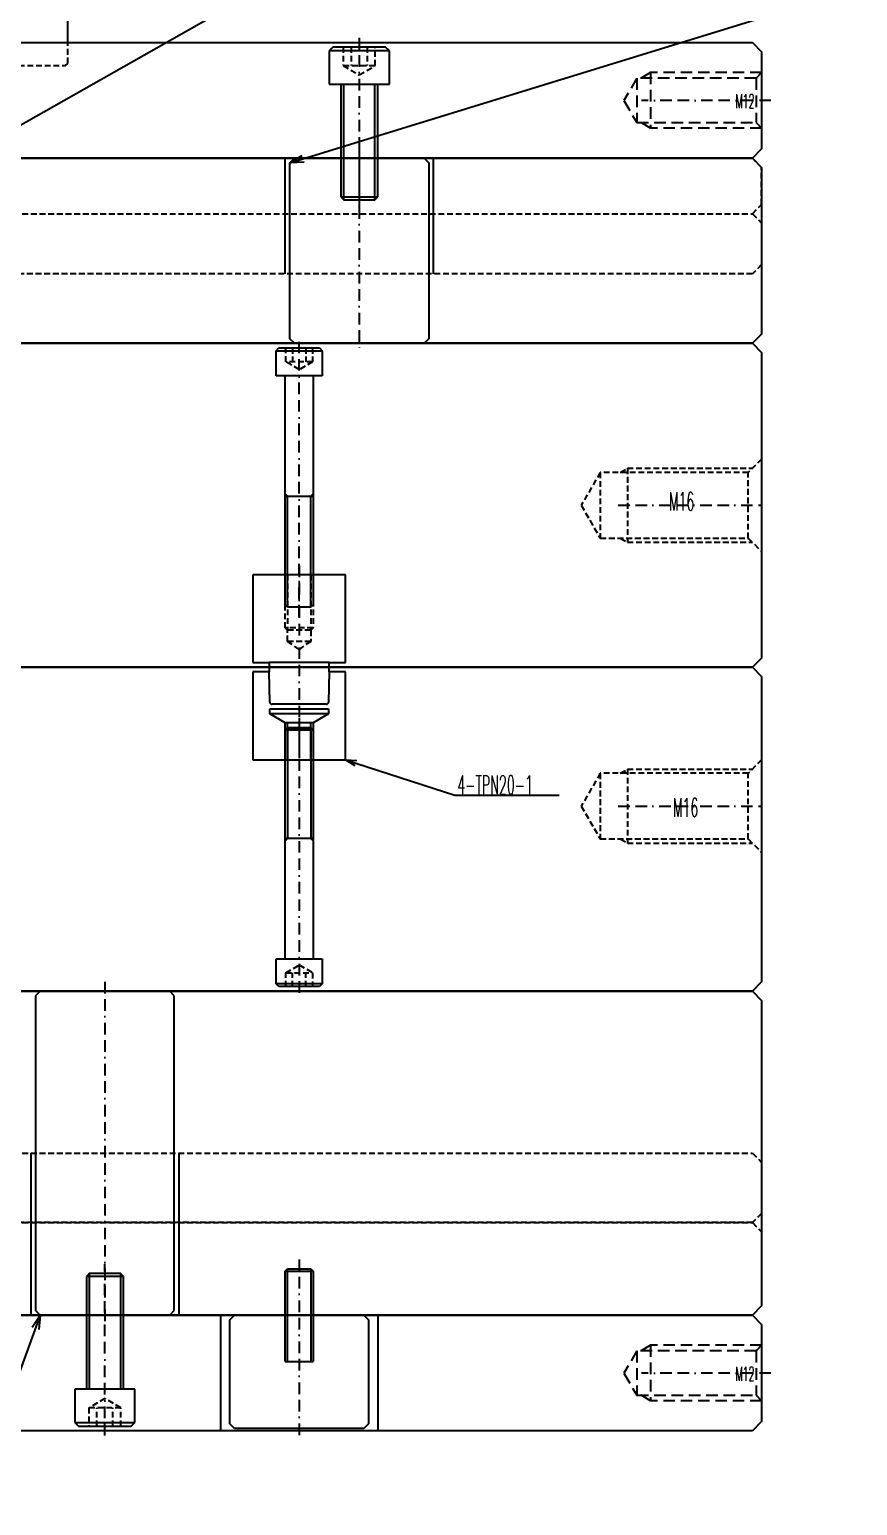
# Model space of a CAD drawing. Extents: x -430 to 437, y -440 to 538.
# Drawn here: x 258 to 437.1, y 56.3 to 375.2 of the extents above; entities that cross this region are included whole.
import ezdxf

# ---------------------------------------------------------------- set-up
doc = ezdxf.new("R2010")
doc.units = 0
for name, pattern in [('BORDER', [8.75, 2.5, -1.25, 2.5, -1.25, 0, -1.25]), ('DASHED', [3.75, 2.5, -1.25]), ('HIDDEN', [1.875, 1.25, -0.625])]:
    doc.linetypes.add(name, pattern=pattern)
for name, color, linetype in [('1', 7, 'CONTINUOUS'), ('102', 7, 'CONTINUOUS'), ('103', 7, 'CONTINUOUS'), ('12', 7, 'CONTINUOUS'), ('13', 7, 'CONTINUOUS'), ('15', 7, 'CONTINUOUS'), ('21', 7, 'CONTINUOUS')]:
    doc.layers.add(name, color=color, linetype=linetype)
doc.styles.add('EXCESS_STANDARD', font='txt', dxfattribs={"height": 0.2, "bigfont": 'BIGFONT'})

msp = doc.modelspace()

# ---------------------------------------------------------------- linework, layer by layer
at = {"layer": '1', "color": 7, "linetype": 'CONTINUOUS'}
for p, q in [((266.3318, 372.4258), (266.3318, 380.6937)), ((181.3318, 372.4258), (414.3318, 372.4258)), ((414.3318, 372.4258), (416.3318, 370.4258)), ((416.3318, 370.4258), (416.3318, 349.4258)), ((416.3318, 349.4258), (414.3318, 347.4258)), ((414.3318, 347.4258), (18.3318, 347.4258)), ((18.3318, 347.4258), (414.3318, 347.4258)), ((313.3318, 322.4258), (313.3318, 347.4258)), ((314.3318, 346.4258), (315.3318, 347.4258)), ((314.3318, 308.4258), (314.3318, 346.4258)), ((315.3318, 347.4258), (343.3318, 347.4258)), ((343.3318, 347.4258), (344.3318, 346.4258)), ((344.3318, 346.4258), (344.3318, 308.4258)), ((345.3318, 347.4258), (345.3318, 322.4258)), ((414.3318, 347.4258), (416.3318, 345.4258)), ((416.3318, 345.4258), (416.3318, 309.4258)), ((416.3318, 309.4258), (414.3318, 307.4258)), ((414.3318, 307.4258), (18.3318, 307.4258)), ((18.3318, 307.4258), (414.3318, 307.4258)), ((315.3318, 307.4258), (314.3318, 308.4258)), ((343.3318, 307.4258), (315.3318, 307.4258)), ((344.3318, 308.4258), (343.3318, 307.4258)), ((414.3318, 307.4258), (416.3318, 305.4258)), ((416.3318, 305.4258), (416.3318, 239.4258)), ((416.3318, 239.4258), (414.3318, 237.4258)), ((18.3318, 237.4258), (414.3318, 237.4258)), ((414.3318, 237.4258), (18.3318, 237.4258)), ((414.3318, 237.4258), (416.3318, 235.4258)), ((416.3318, 235.4258), (416.3318, 169.4258)), ((416.3318, 169.4258), (414.3318, 167.4258)), ((18.3318, 167.4258), (414.3318, 167.4258)), ((414.3318, 167.4258), (18.3318, 167.4258)), ((260.3318, 167.4258), (259.3318, 166.4258)), ((259.3318, 166.4258), (259.3318, 98.4258)), ((288.3318, 167.4258), (260.3318, 167.4258)), ((289.3318, 166.4258), (288.3318, 167.4258)), ((289.3318, 98.4258), (289.3318, 166.4258)), ((414.3318, 167.4258), (416.3318, 165.4258)), ((416.3318, 165.4258), (416.3318, 99.4258)), ((258.3318, 132.4258), (258.3318, 97.4258)), ((290.3318, 132.4258), (290.3318, 97.4258)), ((416.3318, 99.4258), (414.3318, 97.4258)), ((18.3318, 97.4258), (414.3318, 97.4258)), ((414.3318, 97.4258), (18.3318, 97.4258)), ((259.3318, 98.4258), (260.3318, 97.4258)), ((260.3318, 97.4258), (288.3318, 97.4258)), ((288.3318, 97.4258), (289.3318, 98.4258)), ((299.3318, 97.4258), (299.3318, 72.4258)), ((301.3318, 96.4258), (302.3318, 97.4258)), ((301.3318, 73.9258), (301.3318, 96.4258)), ((302.3318, 97.4258), (330.3318, 97.4258)), ((330.3318, 97.4258), (331.3318, 96.4258)), ((331.3318, 96.4258), (331.3318, 73.9258)), ((333.3318, 97.4258), (333.3318, 72.4258)), ((414.3318, 97.4258), (416.3318, 95.4258)), ((416.3318, 95.4258), (416.3318, 74.4258)), ((302.3318, 72.9258), (301.3318, 73.9258)), ((331.3318, 73.9258), (330.3318, 72.9258)), ((416.3318, 74.4258), (414.3318, 72.4258)), ((414.3318, 72.4258), (18.3318, 72.4258)), ((330.3318, 72.9258), (302.3318, 72.9258))]:
    msp.add_line(p, q, dxfattribs=at)
at = {"layer": '1', "color": 50, "linetype": 'CONTINUOUS'}
msp.add_line((225.053, 337.0303), (297.405, 377.9658), dxfattribs=at)
at = {"layer": '1', "color": 7, "linetype": 'HIDDEN'}
for p, q in [((266.3318, 367.9258), (266.3318, 372.4258)), ((216.3318, 367.4258), (265.8318, 367.4258)), ((265.8318, 367.4258), (266.3318, 367.9258)), ((414.3318, 347.4258), (18.3318, 347.4258)), ((416.3318, 345.4258), (414.3318, 347.4258)), ((416.3318, 337.4258), (416.3318, 345.4258)), ((18.3318, 335.4258), (414.3318, 335.4258)), ((18.3318, 335.4258), (414.3318, 335.4258)), ((414.3318, 335.4258), (416.3318, 337.4258)), ((414.3318, 335.4258), (416.3318, 333.4258)), ((416.3318, 333.4258), (416.3318, 324.4258)), ((414.3318, 322.4258), (18.3318, 322.4258)), ((416.3318, 324.4258), (414.3318, 322.4258)), ((416.3318, 282.4258), (413.4318, 279.5258)), ((381.431, 279.5258), (377.3318, 272.4258)), ((413.4318, 279.5258), (381.431, 279.5258)), ((381.431, 279.5258), (381.431, 265.3258)), ((387.3318, 280.4258), (387.3318, 264.4258)), ((413.4318, 265.3258), (413.4318, 279.5258)), ((377.3318, 272.4258), (381.431, 265.3258)), ((381.431, 265.3258), (413.4318, 265.3258)), ((413.4318, 265.3258), (416.3318, 262.4258)), ((416.3318, 217.4258), (413.4318, 214.5258)), ((381.431, 214.5258), (377.3318, 207.4258)), ((413.4318, 214.5258), (381.431, 214.5258)), ((381.431, 214.5258), (381.431, 200.3258)), ((387.3318, 215.4258), (387.3318, 199.4258)), ((413.4318, 200.3258), (413.4318, 214.5258)), ((377.3318, 207.4258), (381.431, 200.3258)), ((381.431, 200.3258), (413.4318, 200.3258)), ((413.4318, 200.3258), (416.3318, 197.4258)), ((18.3318, 132.4258), (414.3318, 132.4258)), ((414.3318, 132.4258), (416.3318, 130.4258)), ((416.3318, 130.4258), (416.3318, 119.4258)), ((416.3318, 119.4258), (414.3318, 117.4258)), ((18.3318, 117.4258), (414.3318, 117.4258)), ((414.3318, 117.4258), (18.3318, 117.4258)), ((414.3318, 117.4258), (416.3318, 115.4258)), ((416.3318, 115.4258), (416.3318, 99.4258)), ((416.3318, 99.4258), (414.3318, 97.4258)), ((414.3318, 97.4258), (18.3318, 97.4258))]:
    msp.add_line(p, q, dxfattribs=at)
at = {"layer": '1', "color": 141, "linetype": 'BORDER'}
for p, q in [((329.3318, 349.4258), (329.3318, 305.4258)), ((385.3318, 272.4258), (416.3318, 272.4258)), ((385.3318, 207.4258), (416.3318, 207.4258)), ((274.3318, 169.4258), (274.3318, 95.4258)), ((316.3318, 109.4258), (316.3318, 70.4258))]:
    msp.add_line(p, q, dxfattribs=at)
at = {"layer": '1', "color": 141, "linetype": 'HIDDEN'}
for p, q in [((385.773, 279.5258), (387.3318, 280.4258)), ((387.3318, 280.4258), (414.3318, 280.4258)), ((385.773, 265.3258), (387.3318, 264.4258)), ((387.3318, 264.4258), (414.3318, 264.4258)), ((385.773, 214.5258), (387.3318, 215.4258)), ((387.3318, 215.4258), (414.3318, 215.4258)), ((385.773, 200.3258), (387.3318, 199.4258)), ((387.3318, 199.4258), (414.3318, 199.4258))]:
    msp.add_line(p, q, dxfattribs=at)
at = {"layer": '102', "color": 7, "linetype": 'DASHED'}
for p, q in [((389.3318, 364.7258), (386.5605, 359.9258)), ((389.3318, 364.7258), (389.3318, 355.1258)), ((415.1318, 364.7258), (389.3318, 364.7258)), ((392.3318, 365.9258), (390.2534, 364.7258)), ((416.3318, 365.9258), (392.3318, 365.9258)), ((392.3318, 365.9258), (392.3318, 353.9258)), ((416.3318, 365.9258), (415.1318, 364.7258)), ((415.1318, 364.7258), (415.1318, 355.1258)), ((386.5605, 359.9258), (389.3318, 355.1258)), ((389.3318, 355.1258), (415.1318, 355.1258)), ((392.3318, 353.9258), (390.2534, 355.1258)), ((415.1318, 355.1258), (416.3318, 353.9258)), ((416.3318, 353.9258), (392.3318, 353.9258)), ((389.3318, 89.7258), (386.5605, 84.9258)), ((389.3318, 89.7258), (389.3318, 80.1258)), ((415.1318, 89.7258), (389.3318, 89.7258)), ((392.3318, 90.9258), (390.2534, 89.7258)), ((416.3318, 90.9258), (392.3318, 90.9258)), ((392.3318, 90.9258), (392.3318, 78.9258)), ((416.3318, 90.9258), (415.1318, 89.7258)), ((415.1318, 89.7258), (415.1318, 80.1258)), ((386.5605, 84.9258), (389.3318, 80.1258)), ((389.3318, 80.1258), (415.1318, 80.1258)), ((392.3318, 78.9258), (390.2534, 80.1258)), ((415.1318, 80.1258), (416.3318, 78.9258)), ((416.3318, 78.9258), (392.3318, 78.9258))]:
    msp.add_line(p, q, dxfattribs=at)
at = {"layer": '102', "color": 141, "linetype": 'BORDER'}
for p, q in [((418.3318, 359.9258), (390.3318, 359.9258)), ((418.3318, 84.9258), (390.3318, 84.9258))]:
    msp.add_line(p, q, dxfattribs=at)
at = {"layer": '12', "color": 141, "linetype": 'BORDER'}
for p, q in [((329.3318, 373.4258), (329.3318, 336.4258)), ((316.3318, 248.4258), (316.3318, 308.4258)), ((316.3318, 226.4258), (316.3318, 166.4258)), ((274.3318, 71.4258), (274.3318, 108.4258))]:
    msp.add_line(p, q, dxfattribs=at)
at = {"layer": '12', "color": 7, "linetype": 'CONTINUOUS'}
for p, q in [((323.6318, 371.4258), (322.8318, 370.6258)), ((322.8318, 370.6258), (322.8318, 363.4258)), ((335.8318, 370.6258), (322.8318, 370.6258)), ((335.0318, 371.4258), (323.6318, 371.4258)), ((335.8318, 370.6258), (335.0318, 371.4258)), ((335.8318, 363.4258), (335.8318, 370.6258)), ((322.8318, 363.4258), (325.3318, 363.4258)), ((325.3318, 363.4258), (325.3318, 339.0508)), ((325.3318, 363.4258), (333.3318, 363.4258)), ((333.3318, 339.0508), (333.3318, 363.4258)), ((333.3318, 363.4258), (335.8318, 363.4258)), ((325.3318, 339.0508), (325.9568, 338.4258)), ((325.3318, 339.0508), (333.3318, 339.0508)), ((325.9568, 338.4258), (332.7068, 338.4258)), ((332.7068, 338.4258), (333.3318, 339.0508)), ((311.3318, 305.8258), (311.9318, 306.4258)), ((311.9318, 306.4258), (320.7318, 306.4258)), ((320.7318, 306.4258), (321.3318, 305.8258)), ((311.3318, 300.4258), (311.3318, 305.8258)), ((311.3318, 305.8258), (321.3318, 305.8258)), ((321.3318, 305.8258), (321.3318, 300.4258)), ((313.3318, 300.4258), (311.3318, 300.4258)), ((313.3318, 250.9258), (313.3318, 300.4258)), ((319.3318, 300.4258), (313.3318, 300.4258)), ((321.3318, 300.4258), (319.3318, 300.4258)), ((319.3318, 300.4258), (319.3318, 250.9258)), ((313.3318, 274.4258), (319.3318, 274.4258)), ((313.8318, 250.4258), (313.3318, 250.9258)), ((318.8318, 250.4258), (313.8318, 250.4258)), ((319.3318, 250.9258), (318.8318, 250.4258)), ((313.3318, 223.9258), (313.8318, 224.4258)), ((319.3318, 223.9258), (313.3318, 223.9258)), ((313.3318, 174.4258), (313.3318, 223.9258)), ((313.8318, 224.4258), (318.8318, 224.4258)), ((318.8318, 224.4258), (319.3318, 223.9258)), ((319.3318, 223.9258), (319.3318, 174.4258)), ((319.3318, 200.4258), (313.3318, 200.4258)), ((311.3318, 169.0258), (311.3318, 174.4258)), ((311.3318, 174.4258), (313.3318, 174.4258)), ((313.3318, 174.4258), (319.3318, 174.4258)), ((319.3318, 174.4258), (321.3318, 174.4258)), ((321.3318, 174.4258), (321.3318, 169.0258)), ((311.9318, 168.4258), (311.3318, 169.0258)), ((321.3318, 169.0258), (311.3318, 169.0258)), ((320.7318, 168.4258), (311.9318, 168.4258)), ((321.3318, 169.0258), (320.7318, 168.4258)), ((270.9568, 106.4258), (270.3318, 105.8008)), ((270.3318, 105.8008), (270.3318, 81.4258)), ((278.3318, 105.8008), (270.3318, 105.8008)), ((277.7068, 106.4258), (270.9568, 106.4258)), ((278.3318, 105.8008), (277.7068, 106.4258)), ((278.3318, 81.4258), (278.3318, 105.8008)), ((270.3318, 81.4258), (267.8318, 81.4258)), ((267.8318, 81.4258), (267.8318, 74.2258)), ((278.3318, 81.4258), (270.3318, 81.4258)), ((280.8318, 81.4258), (278.3318, 81.4258)), ((280.8318, 74.2258), (280.8318, 81.4258)), ((267.8318, 74.2258), (268.6318, 73.4258)), ((267.8318, 74.2258), (280.8318, 74.2258)), ((268.6318, 73.4258), (280.0318, 73.4258)), ((280.0318, 73.4258), (280.8318, 74.2258))]:
    msp.add_line(p, q, dxfattribs=at)
at = {"layer": '12', "color": 141, "linetype": 'HIDDEN'}
for p, q in [((325.8677, 371.4258), (325.8677, 367.4258)), ((327.5998, 371.4258), (327.5998, 367.4258)), ((331.0639, 371.4258), (331.0639, 367.4258)), ((332.7959, 367.4258), (332.7959, 371.4258)), ((325.8677, 367.4258), (332.7959, 367.4258)), ((325.8677, 367.4258), (329.3318, 365.4258)), ((329.3318, 365.4258), (332.7959, 367.4258)), ((313.4451, 303.4258), (313.4451, 306.4258)), ((314.8885, 306.4258), (314.8885, 303.4258)), ((317.7752, 306.4258), (317.7752, 303.4258)), ((319.2186, 306.4258), (319.2186, 303.4258)), ((319.2186, 303.4258), (313.4451, 303.4258)), ((316.3318, 301.7591), (313.4451, 303.4258)), ((319.2186, 303.4258), (316.3318, 301.7591)), ((313.4451, 171.4258), (316.3318, 173.0924)), ((316.3318, 173.0924), (319.2186, 171.4258)), ((313.4451, 171.4258), (319.2186, 171.4258)), ((313.4451, 168.4258), (313.4451, 171.4258)), ((314.8885, 168.4258), (314.8885, 171.4258)), ((317.7752, 168.4258), (317.7752, 171.4258)), ((319.2186, 171.4258), (319.2186, 168.4258)), ((274.3318, 79.4258), (270.8677, 77.4258)), ((277.7959, 77.4258), (270.8677, 77.4258)), ((270.8677, 77.4258), (270.8677, 73.4258)), ((272.5998, 73.4258), (272.5998, 77.4258)), ((277.7959, 77.4258), (274.3318, 79.4258)), ((276.0639, 73.4258), (276.0639, 77.4258)), ((277.7959, 73.4258), (277.7959, 77.4258))]:
    msp.add_line(p, q, dxfattribs=at)
at = {"layer": '12', "color": 150, "linetype": 'CONTINUOUS'}
for p, q in [((325.9568, 338.4258), (325.9568, 363.4258)), ((332.7068, 338.4258), (332.7068, 363.4258)), ((313.8318, 274.4258), (313.3318, 274.9258)), ((313.8318, 250.4258), (313.8318, 274.4258)), ((318.8318, 274.4258), (319.3318, 274.9258)), ((318.8318, 250.4258), (318.8318, 274.4258)), ((313.8318, 224.4258), (313.8318, 200.4258)), ((318.8318, 224.4258), (318.8318, 200.4258)), ((313.8318, 200.4258), (313.3318, 199.9258)), ((318.8318, 200.4258), (319.3318, 199.9258)), ((270.9568, 106.4258), (270.9568, 81.4258)), ((277.7068, 106.4258), (277.7068, 81.4258))]:
    msp.add_line(p, q, dxfattribs=at)
at = {"layer": '12', "color": 150, "linetype": 'HIDDEN'}
for p, q in [((313.3318, 245.9258), (313.3318, 257.4258)), ((313.8318, 257.4258), (313.8318, 245.4258)), ((318.8318, 257.4258), (318.8318, 245.4258)), ((319.3318, 257.4258), (319.3318, 245.9258)), ((319.3318, 245.9258), (313.3318, 245.9258)), ((313.8318, 245.4258), (313.3318, 245.9258)), ((319.3318, 245.9258), (318.8318, 245.4258)), ((318.8318, 245.4258), (313.8318, 245.4258)), ((313.8318, 243.0258), (313.8318, 245.4258)), ((318.8318, 243.0258), (313.8318, 243.0258)), ((316.3318, 241.2937), (313.8318, 243.0258)), ((318.8318, 243.0258), (316.3318, 241.2937)), ((318.8318, 245.4258), (318.8318, 243.0258))]:
    msp.add_line(p, q, dxfattribs=at)
at = {"layer": '13', "color": 7, "linetype": 'CONTINUOUS'}
for p, q in [((313.3318, 106.9258), (313.8318, 107.4258)), ((313.3318, 87.4258), (313.3318, 106.9258)), ((313.3318, 106.9258), (319.3318, 106.9258)), ((313.8318, 107.4258), (318.8318, 107.4258)), ((318.8318, 107.4258), (319.3318, 106.9258)), ((319.3318, 106.9258), (319.3318, 87.4258)), ((313.3318, 87.4258), (319.3318, 87.4258))]:
    msp.add_line(p, q, dxfattribs=at)
at = {"layer": '13', "color": 150, "linetype": 'CONTINUOUS'}
for p, q in [((313.8318, 87.4258), (313.8318, 107.4258)), ((318.8318, 107.4258), (318.8318, 87.4258))]:
    msp.add_line(p, q, dxfattribs=at)
at = {"layer": '15', "color": 141, "linetype": 'BORDER'}
msp.add_line((316.3318, 259.4258), (316.3318, 215.4258), dxfattribs=at)
at = {"layer": '15', "color": 7, "linetype": 'CONTINUOUS'}
for p, q in [((326.3318, 257.4258), (306.3318, 257.4258)), ((306.3318, 257.4258), (306.3318, 238.4258)), ((326.3318, 238.4258), (326.3318, 257.4258)), ((306.3318, 238.4258), (309.8318, 238.4258)), ((309.8493, 236.4258), (306.3318, 236.4258)), ((306.3318, 236.4258), (306.3318, 217.4258)), ((322.8318, 238.4258), (309.8318, 238.4258)), ((309.8318, 238.4258), (309.8318, 237.4258)), ((322.8318, 237.4258), (309.8318, 237.4258)), ((309.8318, 237.4258), (309.8493, 236.4258)), ((309.9629, 229.9171), (309.8493, 236.4258)), ((322.8144, 236.4258), (322.7008, 229.9171)), ((322.8144, 236.4258), (322.8318, 237.4258)), ((326.3318, 236.4258), (322.8144, 236.4258)), ((322.8318, 237.4258), (322.8318, 238.4258)), ((322.8318, 238.4258), (326.3318, 238.4258)), ((326.3318, 217.4258), (326.3318, 236.4258)), ((309.9889, 227.3558), (309.9889, 228.4258)), ((309.9889, 228.4258), (322.6747, 228.4258)), ((322.6747, 227.3558), (309.9889, 227.3558)), ((313.3318, 225.4258), (309.9889, 227.3558)), ((322.2008, 229.4258), (310.4628, 229.4258)), ((322.6747, 227.3558), (319.3318, 225.4258)), ((322.6747, 228.4258), (322.6747, 227.3558)), ((319.3318, 225.4258), (313.3318, 225.4258)), ((313.3318, 217.4258), (313.3318, 225.4258)), ((313.3318, 223.9258), (319.3318, 223.9258)), ((313.8318, 217.4258), (313.8318, 225.4258)), ((318.8318, 217.4258), (318.8318, 225.4258)), ((319.3318, 225.4258), (319.3318, 217.4258)), ((306.3318, 217.4258), (326.3318, 217.4258))]:
    msp.add_line(p, q, dxfattribs=at)
for centre, start, end in [((310.4628, 229.9258), 181, 270), ((322.2008, 229.9258), 270, 359)]:
    msp.add_arc(centre, 0.5, start, end, dxfattribs=at)
at = {"layer": '21', "color": 50, "linetype": 'CONTINUOUS'}
for p, q in [((314.3318, 346.4258), (437.0563, 384.1888)), ((314.3318, 346.4258), (316.9786, 348.0249)), ((317.4197, 346.5912), (314.3318, 346.4258)), ((328.433, 216.1199), (326.3318, 217.4258)), ((326.3318, 217.4258), (328.8003, 217.2624)), ((326.3318, 217.4258), (350.014, 209.8113)), ((350.014, 209.8113), (372.514, 209.8113)), ((260.3318, 97.4258), (245.2893, 56.2984)), ((258.597, 94.8659), (260.3318, 97.4258)), ((260.3318, 97.4258), (260.0057, 94.3507))]:
    msp.add_line(p, q, dxfattribs=at)

# ---------------------------------------------------------------- texts
at = {"layer": '1', "color": 7, "linetype": 'CONTINUOUS', "style": 'EXCESS_STANDARD', "width": 0.5}
for p in [(396.2822, 271.2728), (397.1526, 205.1195)]:
    msp.add_text('M16', height=4, dxfattribs=at).set_placement(p)
at = {"layer": '103', "color": 7, "linetype": 'CONTINUOUS', "style": 'EXCESS_STANDARD', "width": 0.5}
for p in [(409.3272, 358.2578), (409.3272, 83.2578)]:
    msp.add_text(' M12', height=3, dxfattribs=at).set_placement(p)
at = {"layer": '21', "color": 7, "linetype": 'CONTINUOUS', "style": 'EXCESS_STANDARD', "width": 0.5}
msp.add_text('4-TPN20-1', height=4, dxfattribs=at).set_placement((350.514, 210.0113))

doc.saveas('drawing.dxf')
